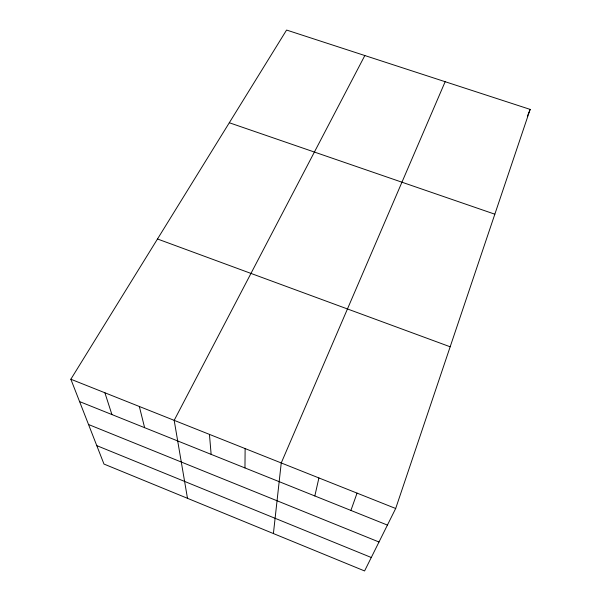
<?xml version="1.0" encoding="UTF-8"?>
<svg xmlns="http://www.w3.org/2000/svg" width="601" height="601" viewBox="0 0 601 601"><rect width="100%" height="100%" fill="white"/><g stroke="black" fill="none" stroke-linecap="round" stroke-linejoin="round"><path stroke-width="0.9" d="M244.96 467.931L245.125 448.586M273.41 533.553L281.245 462.958L445.153 81.713M314.826 495.96L318.913 477.945M395.683 508.491L530.15 109.397L286.579 30.05L70.85 379.231L103.973 464.055L364.582 570.95L395.683 508.491L70.85 379.231M350.909 510.437L357.054 493.12M527.393 116.166L530.15 109.397M364.837 55.547L174.177 420.354L187.482 498.304M229.312 122.747L494.841 214.196M157.5 238.988L450.164 346.785M79.58 401.588L387.42 525.086M88.535 424.509L378.998 541.997M96.776 445.626L371.283 557.495M104.89 392.776L111.921 414.562M139.334 406.486L144.623 427.687M209.441 434.38L211.139 454.364"/></g></svg>
